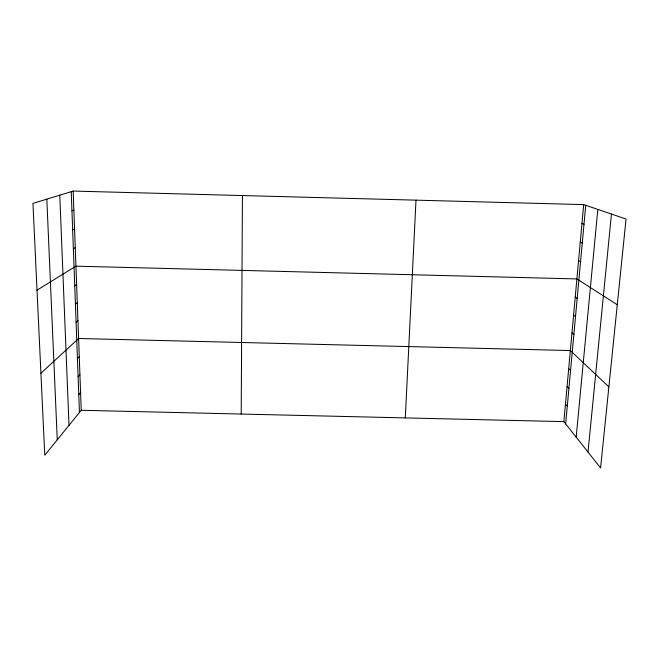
<?xml version="1.0" encoding="UTF-8"?>
<svg xmlns="http://www.w3.org/2000/svg" width="659" height="659" viewBox="0 0 659 659"><rect width="100%" height="100%" fill="white"/><g stroke="black" fill="none" stroke-linecap="round" stroke-linejoin="round"><path stroke-width="0.99" d="M241.202 414.041L242.438 195.558M405.293 417.905L416.002 200.155M583.685 204.603L626.05 219.01L600.58 467.931L563.865 421.636L583.685 204.603L73.182 191.069L32.95 203.4L44.763 455.204L81.23 410.277L73.182 191.069M565.661 423.902L585.736 205.303M576.18 437.164L597.812 209.405M588.001 452.074L611.453 214.051M78.783 394.659L80.579 392.591M78.116 376.676L79.92 374.724M77.441 358.521L79.261 356.7M40.916 373.241L78.594 338.495L570.356 350.547L608.875 386.874M76.09 322.235L77.943 320.669M75.414 304.104L77.276 302.67M74.739 285.808L76.617 284.507M37.019 290.166L75.942 266.17L576.897 278.938L617.277 304.755M73.355 248.69L75.258 247.66M72.655 229.859L74.574 228.978M71.946 210.855L73.882 210.114M81.23 410.277L563.865 421.636M581.963 223.45L583.989 224.291M580.258 242.117L582.268 243.097M578.569 260.61L580.554 261.73M575.233 297.085L577.177 298.478M573.594 315.068L575.513 316.592M571.963 332.894L573.865 334.541M568.709 368.57L570.57 370.465M567.078 386.421L568.915 388.448M565.463 404.107L567.275 406.257M46.822 199.15L57.259 439.808M59.78 195.179L69.006 425.335M71.238 191.67L79.442 412.476"/></g></svg>
